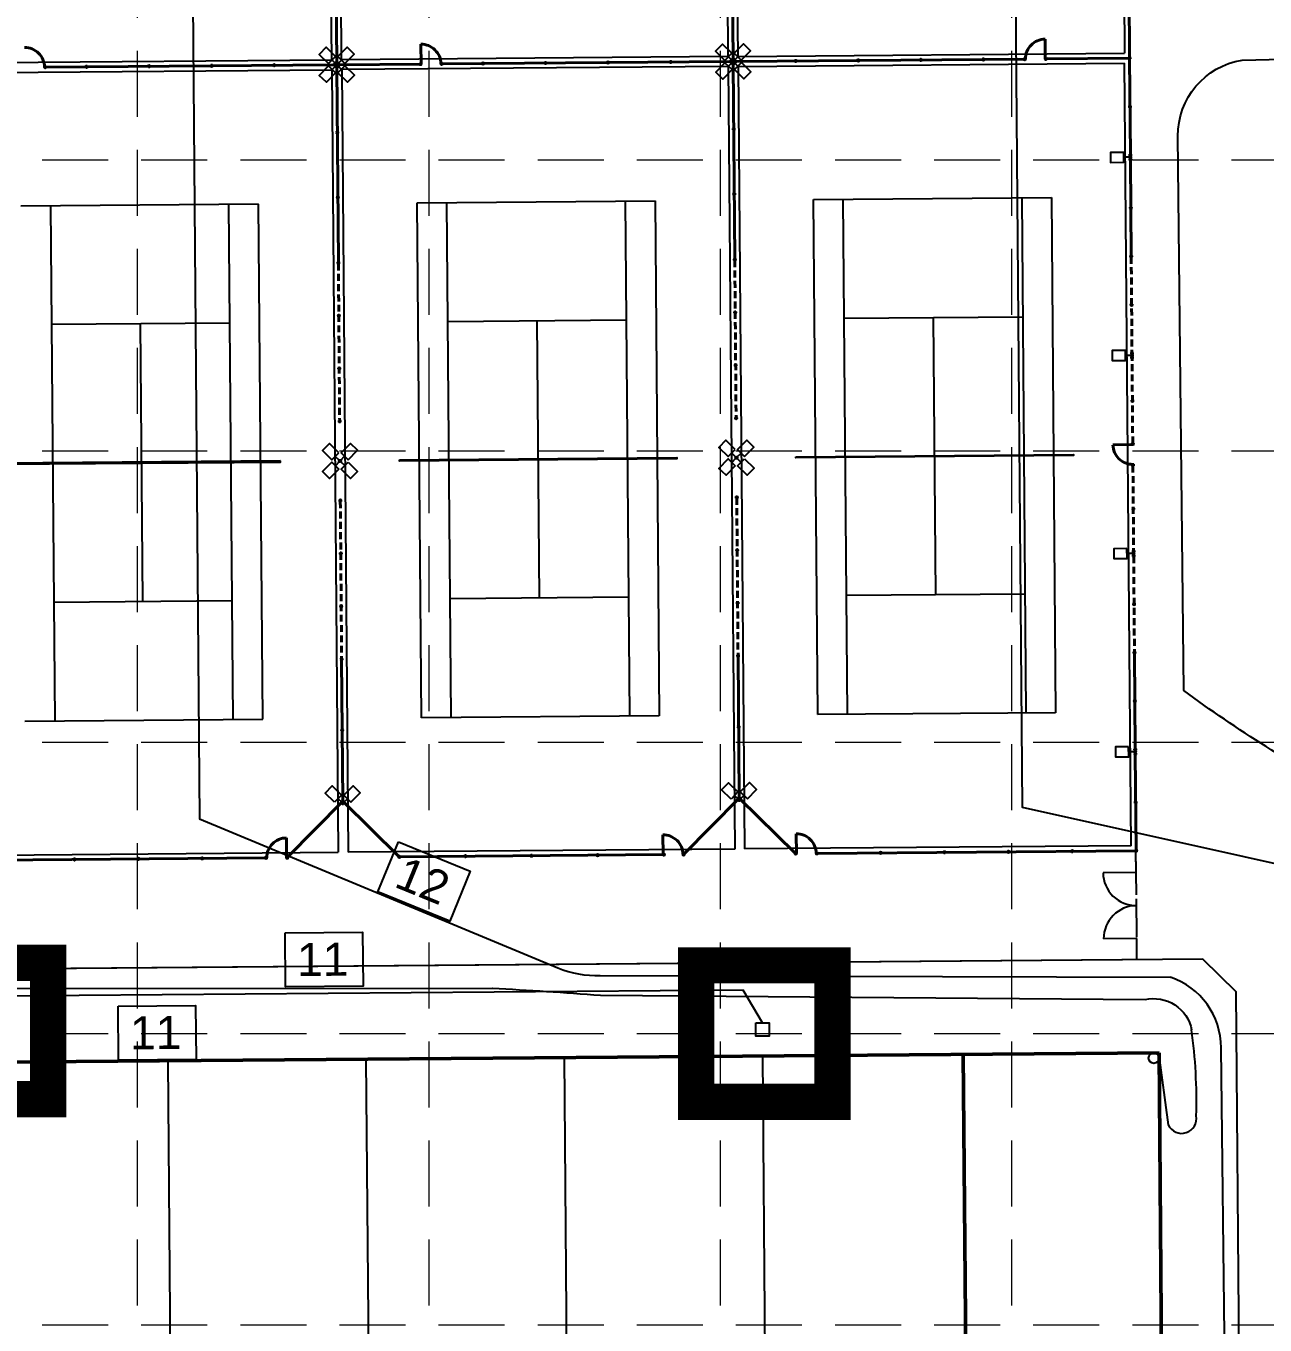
# Model space of a CAD drawing. Header units: feet. Extents: x 2467609 to 2470436, y 7119976 to 7121745.
# Drawn here: x 2469137.8 to 2469325.3, y 7120860.5 to 7121057.2 of the extents above; entities that cross this region are included whole.
import ezdxf
from ezdxf.enums import TextEntityAlignment as Align
from ezdxf.xclip import XClip

# ---------------------------------------------------------------- set-up
doc = ezdxf.new("R2010")
doc.units = ezdxf.units.FT
doc.header["$LTSCALE"] = 100
doc.header["$MEASUREMENT"] = 0
doc.header["$XCLIPFRAME"] = 0
for name, pattern in [('06117 BASE$0$Add-PK$0$HIDDEN2', [0.1875, 0.125, -0.0625]), ('06117 BASE$0$HIDDEN2', [0.1875, 0.125, -0.0625]), ('06117 BASE$0$TENNIS$0$HIDDEN2', [0.1875, 0.125, -0.0625]), ('HIDDEN', [0.375, 0.25, -0.125]), ('SDASH', [0.15, 0.1, -0.05])]:
    doc.linetypes.add(name, pattern=pattern)
for name, color, linetype in [('06117 BASE$0$Add-PK$0$SITE-Fence', 8, '06117 BASE$0$Add-PK$0$FENCELINE4'), ('06117 BASE$0$foot-pract', 253, 'Continuous'), ('06117 BASE$0$SITE-Fence', 8, '06117 BASE$0$FENCELINE4'), ('06117 BASE$0$TENNIS$0$C-Lights', 7, 'Continuous'), ('06117 BASE$0$TENNIS$0$C-Walk_Otln', 5, 'Continuous'), ('CPCONT', 253, 'Continuous'), ('GRID', 254, 'HIDDEN'), ('proposed ec', 6, 'SDASH')]:
    doc.layers.add(name, color=color, linetype=linetype)
for name, color, linetype, lineweight in [('06117 BASE$0$Add-PK$0$X-Refr', 11, '06117 BASE$0$Add-PK$0$HIDDEN2', 50), ('06117 BASE$0$CP Inlet', 253, 'Continuous', 25), ('06117 BASE$0$CPWALK', 8, 'Continuous', 25), ('06117 BASE$0$TENNIS$0$C-Fence', 8, '06117 BASE$0$TENNIS$0$FENCELINE4', 40), ('06117 BASE$0$TENNIS$0$X-Lite', 7, 'Continuous', 25), ('06117 BASE$0$X-Hevy', 253, 'Continuous', 50), ('06117 BASE$0$X-Lite', 253, 'Continuous', 25), ('06117 BASE$0$X-Refr', 253, '06117 BASE$0$HIDDEN2', 50)]:
    doc.layers.add(name, color=color, linetype=linetype, lineweight=lineweight)
doc.styles.add('06117 BASE$0$Add-PK$0$Standard', font='romans.shx')
doc.styles.add('06117 BASE$0$Standard', font='romans.shx')
doc.styles.add('06117 BASE$0$TENNIS$0$Standard', font='romans.shx')
doc.styles.get("Standard").update_dxf_attribs({"font": 'ARIAL.TTF'})
doc.linetypes.add('06117 BASE$0$Add-PK$0$FENCELINE4', pattern='A,0.5,-0.05,["x",06117 BASE$0$Add-PK$0$Standard,S=0.16,R=0,X=-0.02,Y=-0.05],-0.15', length=0.7)
doc.linetypes.add('06117 BASE$0$FENCELINE4', pattern='A,0.5,-0.05,["x",06117 BASE$0$Standard,S=0.16,R=0,X=-0.02,Y=-0.05],-0.15', length=0.7)
doc.linetypes.add('06117 BASE$0$TENNIS$0$FENCELINE4', pattern='A,0.5,-0.05,["x",06117 BASE$0$TENNIS$0$Standard,S=0.16,R=0,X=-0.02,Y=-0.05],-0.15', length=0.7)

# ---------------------------------------------------------------- blocks, each defined once
blk = doc.blocks.new('06117 BASE$0$A$C13620719')
at = {"layer": '06117 BASE$0$X-Hevy'}
for p in [(-4140, 0), (180, -1920)]:
    blk.add_line(p, (180, 0), dxfattribs=at)
at = {"layer": '06117 BASE$0$X-Lite'}
for p, q in [((-1620, -1920), (-1620, 0)), ((-1260, -1920), (-1260, 0)), ((-540, -1920), (-540, 0)), ((-177, -1920), (-177, 0)), ((-174, -1920), (-174, 0)), ((-900, -1920), (-900, 0))]:
    blk.add_line(p, q, dxfattribs=at)
blk = doc.blocks.new('06117 BASE$0$TENNIS$0$Tennis_Light_4')
at = {"layer": '06117 BASE$0$TENNIS$0$C-Lights', "linetype": 'Continuous'}
for p, q in [((-2, 0), (-12, 0)), ((0, 2), (0, 12)), ((2, 0), (12, 0)), ((0, -2), (0, -12))]:
    blk.add_line(p, q, dxfattribs=at)
for points in [[(-9, 12), (-9, 36), (9, 36), (9, 12)], [(-12, 9), (-36, 9), (-36, -9), (-12, -9)], [(12, 9), (36, 9), (36, -9), (12, -9)], [(-9, -12), (-9, -36), (9, -36), (9, -12)]]:
    blk.add_lwpolyline(points, close=True, dxfattribs=at)
blk.add_circle((0, 0), 2, dxfattribs=at)
blk = doc.blocks.new('06117 BASE$0$TENNIS$0$Tennis_Light_2')
at = {"layer": '06117 BASE$0$TENNIS$0$C-Lights', "linetype": 'Continuous'}
for p, q in [((2, 0), (12, 0)), ((0, -2), (0, -12))]:
    blk.add_line(p, q, dxfattribs=at)
for points in [[(12, 9), (36, 9), (36, -9), (12, -9)], [(-9, -12), (-9, -36), (9, -36), (9, -12)]]:
    blk.add_lwpolyline(points, close=True, dxfattribs=at)
blk.add_circle((0, 0), 2, dxfattribs=at)
blk = doc.blocks.new('06117 BASE$0$TENNIS$0$Tennis_Light_1')
at = {"layer": '06117 BASE$0$TENNIS$0$C-Lights', "linetype": 'Continuous'}
blk.add_line((2, 0), (12, 0), dxfattribs=at)
blk.add_lwpolyline([(12, 9), (36, 9), (36, -9), (12, -9)], close=True, dxfattribs=at)
blk.add_circle((0, 0), 2, dxfattribs=at)
blk = doc.blocks.new('06117 BASE$0$TENNIS')
at = {"layer": '06117 BASE$0$TENNIS$0$C-Fence'}
for p, q in [((627.2, 2880), (1204.6, 2880)), ((1243, 2880), (1243, 2844)), ((1927, 2880), (1449, 2880)), ((1927, 2880), (1927, 2844)), ((1964.2, 2880), (2065.2, 2779)), ((2169, 2880), (2169, 2844)), ((2784.8, 2880), (2207.4, 2880)), ((1245, 2879.2), (1345.2, 2779)), ((1447, 2879.2), (1346.8, 2779)), ((2167, 2879.2), (2066.8, 2779)), ((2786, 2705.2), (2786, 2878.8)), ((1346, 2521.2), (1346, 2777)), ((2066, 2521.2), (2066, 2777)), ((2786, 2694.8), (2786, 2521.2)), ((2786, 2142), (2750, 2142)), ((1346, 1445.2), (1346, 1798.8)), ((2066, 1445.2), (2066, 1798.8)), ((2786, 1625.2), (2786, 1798.8)), ((2786, 1614.8), (2786, 1441.2)), ((1340.8, 1440), (817.5, 1440)), ((1351.2, 1440), (1496.8, 1440)), ((1499.2, 1440), (1499.2, 1404)), ((1537.5, 1440), (2060.8, 1440)), ((2071.2, 1440), (2594.5, 1440)), ((2632.8, 1440), (2632.8, 1404)), ((2635.2, 1440), (2784.8, 1440)), ((1346, 1434.8), (1346, 1081.2)), ((2066, 1434.8), (2066, 1081.2)), ((2786, 1265.2), (2786, 1438.8))]:
    blk.add_line(p, q, dxfattribs=at)
at = {"layer": '06117 BASE$0$TENNIS$0$C-Fence', "linetype": '06117 BASE$0$TENNIS$0$HIDDEN2'}
for p, q in [((1346, 2233.2), (1346, 2518.8)), ((2066, 2233.2), (2066, 2518.8)), ((2786, 2345.2), (2786, 2518.8)), ((2786, 2180.4), (2786, 2334.8)), ((2786, 2139.6), (2786, 1985.2)), ((1346, 1801.2), (1346, 2086.8)), ((2066, 1801.2), (2066, 2086.8)), ((2786, 1801.2), (2786, 1974.8))]:
    blk.add_line(p, q, dxfattribs=at)
at = {"layer": '06117 BASE$0$TENNIS$0$C-Fence'}
for centre in [(857.9, 2880), (973.9, 2880), (1089.8, 2880), (1205.8, 2880), (1244.2, 2880), (1447.8, 2880), (1567.9, 2880), (1688, 2880), (1808.1, 2880), (1928.2, 2880), (1964.2, 2880), (2167.8, 2880), (2206.2, 2880), (2322.2, 2880), (2438.1, 2880), (2554.1, 2880), (2670, 2880), (2786, 2880), (2786, 2792), (1346, 2778.2), (2066, 2778.2), (2786, 2704), (2786, 2696), (1346, 2649.1), (2066, 2649.1), (2786, 2608), (1346, 2520), (2066, 2520), (2786, 2520), (2786, 2432), (1346, 2424), (2066, 2424), (2786, 2344), (2786, 2336), (1346, 2328), (2066, 2328), (2786, 2258.8), (1346, 2232), (2066, 2232), (2786, 2179.2), (2786, 2140.8), (1346, 2088), (2066, 2088), (2786, 2062.4), (1346, 1992), (2066, 1992), (2786, 1984), (2786, 1976), (1346, 1896), (2066, 1896), (2786, 1888), (1346, 1800), (2066, 1800), (2786, 1800), (2786, 1712), (1346, 1680.9), (2066, 1680.9), (2786, 1624), (2786, 1616), (1346, 1563.1), (2066, 1563.1), (2786, 1528), (816.4, 1440), (891.6, 1440), (1005.2, 1440), (1118.8, 1440), (1232.4, 1440), (1342, 1440), (1346, 1444), (1350, 1440), (1498, 1440), (1536.4, 1440), (1611.6, 1440), (1725.2, 1440), (1838.8, 1440), (1952.4, 1440), (2062, 1440), (2066, 1444), (2070, 1440), (2179.6, 1440), (2293.2, 1440), (2406.8, 1440), (2520.4, 1440), (2595.6, 1440), (2634, 1440), (2786, 1440), (1346, 1436), (2066, 1436)]:
    blk.add_circle(centre, 1.19, dxfattribs=at)
for centre, start, end in [((1243, 2880), 180, 270), ((1927, 2880), 270, 0), ((2169, 2880), 270, 0), ((2786, 2142), 90, 180), ((779.2, 1440), 270, 0), ((1499.2, 1440), 270, 0), ((2632.8, 1440), 180, 270)]:
    blk.add_arc(centre, 36, start, end, dxfattribs=at)
at = {"layer": '06117 BASE$0$TENNIS$0$C-Walk_Otln'}
for p, q in [((635, 2871), (1337, 2871)), ((1337, 1449), (1337, 2871)), ((2057, 2871), (1355, 2871)), ((1355, 1449), (1355, 2871)), ((2057, 1449), (2057, 2871)), ((2777, 2871), (2075, 2871)), ((2075, 1449), (2075, 2871)), ((2777, 2871), (2777, 1449)), ((635, 1449), (1337, 1449)), ((2057, 1449), (1355, 1449)), ((2075, 1449), (2777, 1449)), ((635, 1431), (1337, 1431)), ((1337, 1431), (1337, 9)), ((2057, 1431), (1355, 1431)), ((1355, 1431), (1355, 9)), ((2057, 1431), (2057, 9)), ((2075, 1431), (2777, 1431)), ((2075, 1431), (2075, 9)), ((2777, 9), (2777, 1431))]:
    blk.add_line(p, q, dxfattribs=at)
at = {"layer": '06117 BASE$0$TENNIS$0$X-Lite'}
for p, q in [((770, 2628), (1202, 2628)), ((824, 1692), (824, 2628)), ((1148, 2628), (1148, 1692)), ((1202, 2628), (1202, 1692)), ((1922, 2628), (1490, 2628)), ((1490, 2628), (1490, 1692)), ((1544, 2628), (1544, 1692)), ((1868, 1692), (1868, 2628)), ((1922, 1692), (1922, 2628)), ((2642, 2628), (2210, 2628)), ((2210, 2628), (2210, 1692)), ((2264, 2628), (2264, 1692)), ((2588, 1692), (2588, 2628)), ((2642, 1692), (2642, 2628)), ((824, 2412), (1148, 2412)), ((986, 2412), (986, 1908)), ((1868, 2412), (1544, 2412)), ((1706, 2412), (1706, 1908)), ((2588, 2412), (2264, 2412)), ((2426, 2412), (2426, 1908)), ((1148, 1908), (824, 1908)), ((1544, 1908), (1868, 1908)), ((2264, 1908), (2588, 1908)), ((1202, 1692), (770, 1692)), ((1490, 1692), (1922, 1692)), ((2210, 1692), (2642, 1692))]:
    blk.add_line(p, q, dxfattribs=at)
for points in [[(1238, 2159), (734, 2159), (734, 2161), (1238, 2161)], [(1454, 2159), (1958, 2159), (1958, 2161), (1454, 2161)], [(2174, 2159), (2678, 2159), (2678, 2161), (2174, 2161)]]:
    blk.add_lwpolyline(points, close=True, dxfattribs=at)
at = {"layer": '06117 BASE$0$TENNIS$0$C-Lights', "linetype": 'Continuous', "xscale": -1}
for name, p, rotation in [('06117 BASE$0$TENNIS$0$Tennis_Light_2', (1346, 2782.2), 45.00000015093423), ('06117 BASE$0$TENNIS$0$Tennis_Light_2', (2066, 2782.2), 45.00000015093423), ('06117 BASE$0$TENNIS$0$Tennis_Light_4', (1346, 2160), 314.9999998490658), ('06117 BASE$0$TENNIS$0$Tennis_Light_4', (2066, 2160), 314.9999998490658), ('06117 BASE$0$TENNIS$0$Tennis_Light_4', (1346, 1440), 314.9999998490658), ('06117 BASE$0$TENNIS$0$Tennis_Light_4', (2066, 1440), 314.9999998490658)]:
    blk.add_blockref(name, p, dxfattribs=dict(at, rotation=rotation))
at = {"layer": '06117 BASE$0$TENNIS$0$C-Lights', "linetype": 'Continuous', "rotation": 180}
for p in [(2786, 2700), (2786, 2340), (2786, 1980), (2786, 1620)]:
    blk.add_blockref('06117 BASE$0$TENNIS$0$Tennis_Light_1', p, dxfattribs=at)

msp = doc.modelspace()

# ---------------------------------------------------------------- linework, layer by layer
at = {"layer": '06117 BASE$0$Add-PK$0$SITE-Fence'}
for p, q in [((2469305.82, 7120929.04), (2469305.79, 7120932.24)), ((2469305.82, 7120929.04), (2469305.79, 7120932.24)), ((2469305.82, 7120929.04), (2469300.82, 7120929)), ((2469305.82, 7120929.04), (2469300.82, 7120929)), ((2469305.9, 7120919.04), (2469300.9, 7120919)), ((2469305.9, 7120919.04), (2469300.9, 7120919)), ((2469305.93, 7120915.84), (2469305.9, 7120919.04)), ((2469305.93, 7120915.84), (2469305.9, 7120919.04))]:
    msp.add_line(p, q, dxfattribs=at)
at = {"layer": '06117 BASE$0$Add-PK$0$SITE-Fence', "color": 5}
for centre, start, end in [((2469305.82, 7120929.04), 180.4665, 270.4665), ((2469305.82, 7120929.04), 180.4665, 270.4665), ((2469305.9, 7120919.04), 90.4665, 180.4665), ((2469305.9, 7120919.04), 90.4665, 180.4665)]:
    msp.add_arc(centre, 5, start, end, dxfattribs=at)
at = {"layer": '06117 BASE$0$CP Inlet'}
msp.add_lwpolyline([(2469248.26, 7120906.26), (2469250.26, 7120906.28), (2469250.28, 7120904.28), (2469248.28, 7120904.26)], close=True, dxfattribs=at)
msp.add_lwpolyline([(2469248.26, 7120906.26), (2469250.26, 7120906.28), (2469250.28, 7120904.28), (2469248.28, 7120904.26)], close=True, dxfattribs=at)
at = {"layer": '06117 BASE$0$CPWALK'}
for p, q in [((2469315.93, 7120915.92), (2468939.96, 7120912.84)), ((2469315.93, 7120915.92), (2468939.96, 7120912.84)), ((2469320.98, 7120910.97), (2469315.93, 7120915.92)), ((2469320.98, 7120910.97), (2469315.93, 7120915.92)), ((2469322.36, 7120743.29), (2469320.98, 7120910.97)), ((2469322.36, 7120743.29), (2469320.98, 7120910.97))]:
    msp.add_line(p, q, dxfattribs=at)
at = {"layer": '06117 BASE$0$SITE-Fence'}
for p, q in [((2469305.85, 7120925.66), (2469305.79, 7120932.44)), ((2469305.85, 7120925.66), (2469305.79, 7120932.44)), ((2469305.82, 7120929.04), (2469300.82, 7120929)), ((2469305.82, 7120929.04), (2469300.82, 7120929)), ((2469305.9, 7120919.23), (2469305.85, 7120925.04)), ((2469305.9, 7120919.23), (2469305.85, 7120925.04)), ((2469305.9, 7120919.04), (2469300.9, 7120919)), ((2469305.9, 7120919.04), (2469300.9, 7120919)), ((2469315.93, 7120915.92), (2469138.46, 7120914.47)), ((2469315.93, 7120915.92), (2469138.46, 7120914.47)), ((2469315.93, 7120915.92), (2469320.98, 7120910.97)), ((2469315.93, 7120915.92), (2469320.98, 7120910.97)), ((2469322.36, 7120739.78), (2469320.97, 7120910.98)), ((2469322.36, 7120739.78), (2469320.97, 7120910.98))]:
    msp.add_line(p, q, dxfattribs=at)
for centre, start, end in [((2469305.82, 7120929.04), 180.4665, 270.4665), ((2469305.82, 7120929.04), 180.4665, 270.4665), ((2469305.9, 7120919.04), 90.4665, 180.4665), ((2469305.9, 7120919.04), 90.4665, 180.4665)]:
    msp.add_arc(centre, 5, start, end, dxfattribs=at)
at = {"layer": '06117 BASE$0$X-Lite'}
msp.add_circle((2469308.5, 7120900.95), 0.8, dxfattribs=at)
msp.add_circle((2469308.5, 7120900.95), 0.8, dxfattribs=at)
at = {"layer": 'CPCONT', "color": 35}
for points in [[(2469186.36, 7121191.39), (2469162.09, 7121178.4), (2469164.07, 7120937.18), (2469218.3, 7120914.62, 0.10875), (2469224.7, 7120913.47), (2469311.01, 7120913.19)], [(2469313.02, 7120956.61), (2469313.02, 7120956.61), (2469312.13, 7121040.52, -0.370425), (2469321.86, 7121052.04), (2469340.27, 7121052.49, -0.478606), (2469348.5, 7121042.77), (2469349.11, 7120996.99, -0.357441), (2469344.76, 7120991.53, 0.357917), (2469341.89, 7120987.92), (2469338.55, 7120940.6, -0.038771), (2469313.02, 7120956.61), (2469313.02, 7120956.61)], [(2468925.45, 7120933.76), (2468950.84, 7120915.25, 0.19223), (2468963.29, 7120911.46), (2469208.38, 7120911.54), (2469208.38, 7120911.54, -0.004443), (2469224.76, 7120910.47), (2469307.17, 7120909.8, -0.425366), (2469314.21, 7120905.23)], [(2469320.36, 7120758.95), (2469318.66, 7120902.52, 0.323362), (2469311.01, 7120913.19, -36.108111)], [(2469309.2, 7120901.76), (2469310.66, 7120890.82, -0.198268), (2469310.66, 7120890.82, 0.873887), (2469314.91, 7120892.22, 0.042171), (2469314.21, 7120905.23, -1.373532)], [(2469310.51, 7120741.76), (2468950.52, 7120738.81, -0.082161), (2468949.21, 7120898.81), (2469309.2, 7120901.76)]]:
    msp.add_lwpolyline(points, format="xyb", dxfattribs=at)
msp.add_lwpolyline([(2469306.1, 7121191.52), (2469286.59, 7121178.33), (2469288.55, 7120938.95), (2469355.66, 7120924)], dxfattribs=at)
for points in [[(2469194.15, 7120933.69), (2469205.03, 7120929.25), (2469201.95, 7120921.7), (2469191.07, 7120926.14)], [(2469177.01, 7120919.89), (2469188.75, 7120919.99), (2469188.82, 7120911.84), (2469177.07, 7120911.74)], [(2469151.73, 7120908.8), (2469163.47, 7120908.9), (2469163.54, 7120900.75), (2469151.79, 7120900.65)]]:
    msp.add_lwpolyline(points, close=True, dxfattribs=at)
at = {"layer": 'GRID', "color": 252, "linetype": 'HIDDEN', "lineweight": 0, "ltscale": 0.4}
for p, q in [((2469154.64, 7121698.47), (2469154.64, 7120154.77)), ((2469198.74, 7121698.47), (2469198.74, 7120154.77)), ((2469242.84, 7121698.47), (2469242.84, 7120154.77)), ((2469286.94, 7121698.47), (2469286.94, 7120154.77)), ((2467655.24, 7121036.97), (2470389.44, 7121036.97)), ((2467655.24, 7120992.87), (2470389.44, 7120992.87)), ((2467655.24, 7120948.77), (2470389.44, 7120948.77)), ((2467655.24, 7120904.67), (2470389.44, 7120904.67)), ((2467655.24, 7120860.57), (2470389.44, 7120860.57))]:
    msp.add_line(p, q, dxfattribs=at)
at = {"layer": 'proposed ec', "color": 5, "linetype": 'Continuous'}
msp.add_line((2469246.33, 7120911.24), (2469108.9, 7120910.13), dxfattribs=at)
at = {"layer": 'proposed ec', "color": 5}
msp.add_line((2469249.26, 7120906.27), (2469246.33, 7120911.24), dxfattribs=at)
at = {"layer": 'proposed ec', "color": 5, "const_width": 5.5}
for points in [[(2469120.5, 7120915.37), (2469141.17, 7120915.37), (2469141.17, 7120894.71), (2469120.5, 7120894.71)], [(2469239.21, 7120914.99), (2469259.88, 7120914.99), (2469259.88, 7120894.33), (2469239.21, 7120894.33)]]:
    msp.add_lwpolyline(points, close=True, dxfattribs=at)
at = {"layer": 'proposed ec', "color": 5}
msp.add_lwpolyline([(2469248.26, 7120906.26), (2469250.26, 7120906.28), (2469250.28, 7120904.28), (2469248.28, 7120904.26)], close=True, dxfattribs=at)

# ---------------------------------------------------------------- block references
at = {"layer": '06117 BASE$0$Add-PK$0$X-Refr'}
ref = msp.add_blockref('06117 BASE$0$TENNIS', (2469071.68, 7121170.43), dxfattribs=dict(at, xscale=-0.08333333332995654, yscale=0.0833333333284818, zscale=0.08333333333333331, rotation=180.4699999793483))
XClip(ref).set_block_clipping_path([(317.0588318438, -201.4766413786), (2880.0588318438, 2971.5233586214)])
ref = msp.add_blockref('06117 BASE$0$TENNIS', (2469071.68, 7121170.43), dxfattribs=dict(at, xscale=-0.08333333332995654, yscale=0.0833333333284818, zscale=0.08333333333333331, rotation=180.4699999793483))
XClip(ref).set_block_clipping_path([(317.0588318438, -201.4766413786), (2880.0588318438, 2971.5233586214)])
at = {"layer": '06117 BASE$0$foot-pract', "xscale": 0.08333333332995653, "yscale": 0.08333333332848203, "zscale": 0.08333333333333331, "rotation": 0.4699999793483677}
msp.add_blockref('06117 BASE$0$A$C13620719', (2469294.3, 7120901.64), dxfattribs=at)
msp.add_blockref('06117 BASE$0$A$C13620719', (2469294.3, 7120901.64), dxfattribs=at)
at = {"layer": '06117 BASE$0$X-Refr'}
ref = msp.add_blockref('06117 BASE$0$TENNIS', (2469071.68, 7121170.43), dxfattribs=dict(at, xscale=-0.08333333332995653, yscale=0.0833333333284818, zscale=0.08333333333333331, rotation=180.4699999793483))
XClip(ref).set_block_clipping_path([(317.0588318438, -201.4766413786), (2880.0588318438, 2971.5233586214)])
ref = msp.add_blockref('06117 BASE$0$TENNIS', (2469071.68, 7121170.43), dxfattribs=dict(at, xscale=-0.08333333332995653, yscale=0.0833333333284818, zscale=0.08333333333333331, rotation=180.4699999793483))
XClip(ref).set_block_clipping_path([(317.0588318438, -201.4766413786), (2880.0588318438, 2971.5233586214)])

# ---------------------------------------------------------------- texts
at = {"layer": 'CPCONT', "color": 35}
for s, rotation, p in [('12', 337.7893, (2469196.92, 7120925.49)), ('11', 0.47, (2469182.72, 7120913.39)), ('11', 0.47, (2469157.44, 7120902.3))]:
    msp.add_text(s, height=5, rotation=rotation, dxfattribs=at).set_placement(p, align=Align.CENTER)

doc.saveas('drawing.dxf')
